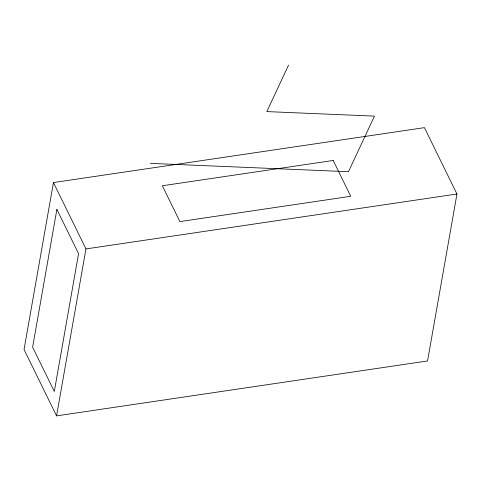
<?xml version="1.0" encoding="UTF-8"?>
<svg xmlns="http://www.w3.org/2000/svg" width="481" height="481" viewBox="0 0 481 481"><rect width="100%" height="100%" fill="white"/><g stroke="black" fill="none" stroke-linecap="round" stroke-linejoin="round"><path stroke-width="0.72" d="M53.445 182.564L24.05 349.513L56.56 415.879L427.555 360.96L456.95 194.005L424.44 127.645L53.445 182.564L85.961 248.924L56.56 415.879M288.54 65.121L266.811 111.592L374.458 116.125L348.466 171.705L150.397 163.366M85.961 248.924L456.95 194.005M56.884 209.409L32.624 347.186L54.311 391.456L78.571 253.673L56.884 209.409M333.183 160.468L162.35 185.756L179.9 221.585L350.733 196.296L333.183 160.468"/></g></svg>
